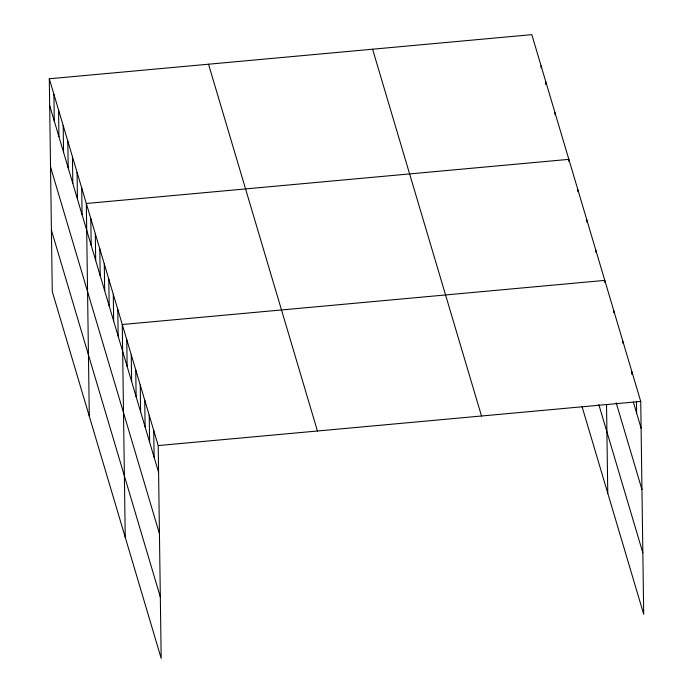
<?xml version="1.0" encoding="UTF-8"?>
<svg xmlns="http://www.w3.org/2000/svg" width="693" height="693" viewBox="0 0 693 693"><rect width="100%" height="100%" fill="white"/><g stroke="black" fill="none" stroke-linecap="round" stroke-linejoin="round"><path stroke-width="1.04" d="M49.298 78.768L158.212 445.564L161.183 658.35L52.27 291.562L49.298 78.768L531.817 34.65L640.73 401.438L643.702 614.232L581.999 406.444M158.212 445.564L640.73 401.438M633.315 401.975L641.103 428.196M616.207 402.841L641.961 489.587M598.813 404.565L642.844 552.841M372.583 49.212L481.505 415.999M208.524 64.206L317.446 431.003M49.671 105.527L158.584 472.323M50.528 166.918L159.442 533.705M51.412 230.171L160.326 596.959M636.451 401.299L636.616 413.071M631.747 371.179L631.791 374.393M622.764 340.921L622.79 343.061M613.773 310.663L613.807 312.803M604.816 282.536L604.79 280.396L122.271 324.523L125.242 537.309M606.522 404.391L607.761 493.191M595.807 250.138L595.833 252.278M586.815 219.88L586.85 222.02M577.832 189.622L577.858 191.762M568.875 161.504L568.849 159.355L86.33 203.482L89.302 416.268M554.963 112.595L554.989 114.735M545.703 81.419L545.746 84.624M541.068 65.826L541.103 67.966M153.725 430.431L154.097 457.189M149.229 415.298L149.601 442.056M144.733 400.173L145.106 426.931M140.246 385.039L140.618 411.798M135.75 369.906L136.123 396.665M131.254 354.781L131.627 381.54M126.767 339.648L127.14 366.406M117.775 309.39L118.156 336.148M113.288 294.256L113.661 321.015M108.792 279.132L109.165 305.89M104.296 263.998L104.678 290.757M99.809 248.874L100.182 275.623M95.313 233.74L95.686 260.499M90.818 218.607L91.199 245.365M81.696 187.89L82.077 214.648M77.07 172.306L77.443 199.056M72.444 156.713L72.817 183.472M67.81 141.121L68.183 167.879M63.184 125.537L63.557 152.295M58.558 109.944L58.931 136.703M53.924 94.361L54.297 121.119"/></g></svg>
